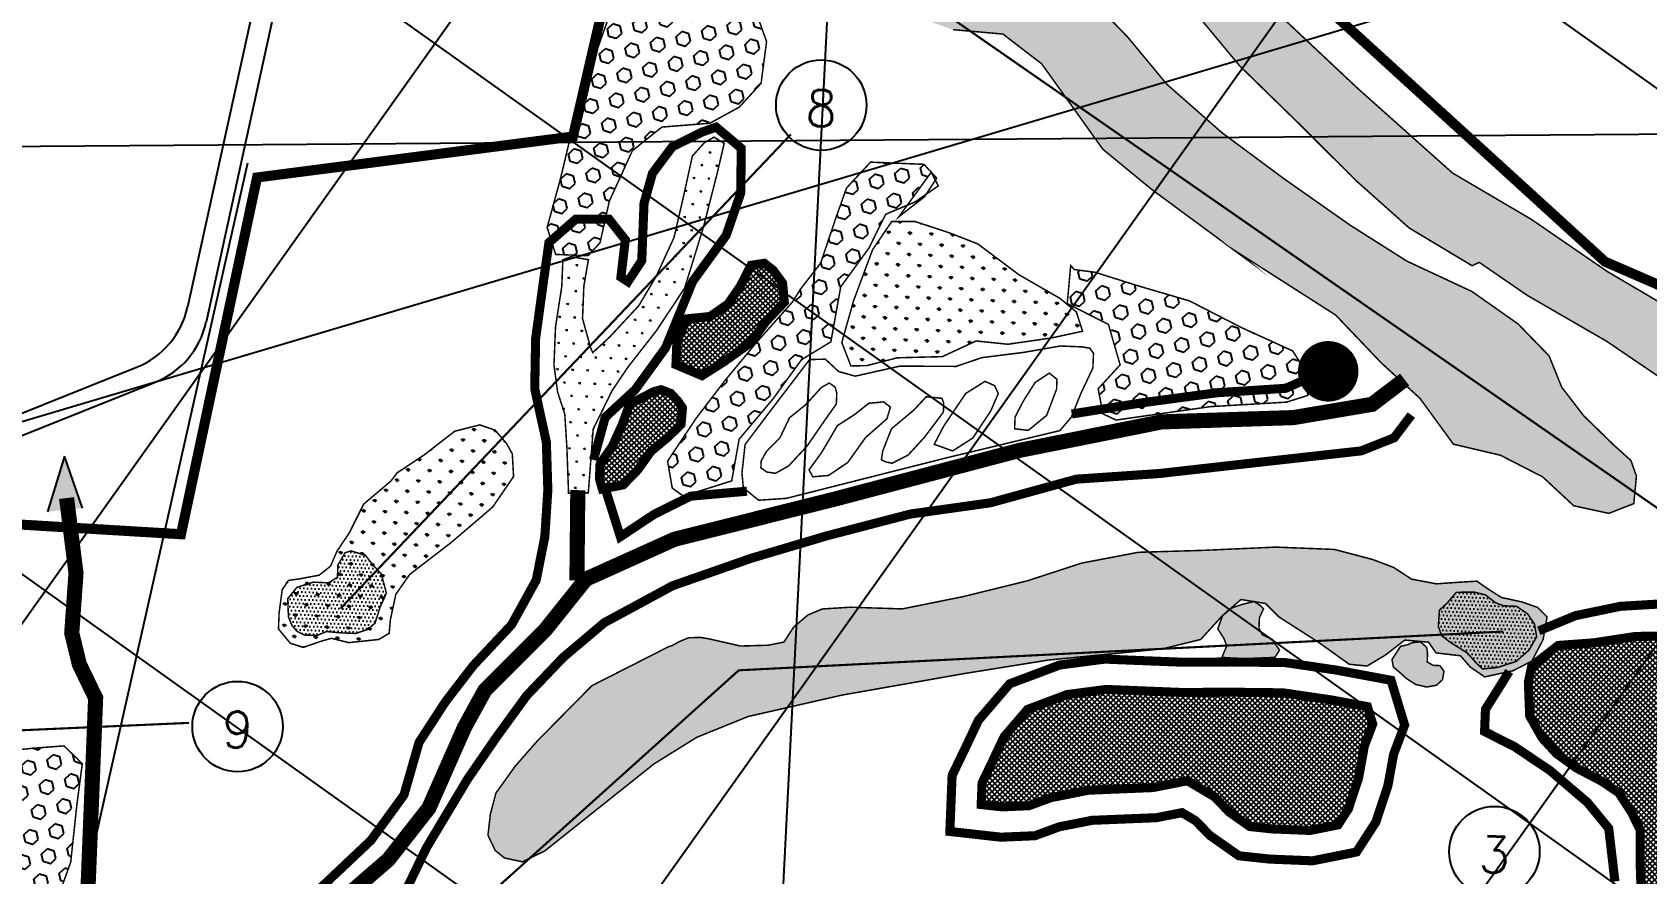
# Model space of a CAD drawing. Header units: millimetres. Extents: x -223 to 5526, y -1450 to 1963.
# Drawn here: x 2097.4 to 2577.9, y 349.7 to 600 of the extents above; entities that cross this region are included whole.
import ezdxf

# ---------------------------------------------------------------- set-up
doc = ezdxf.new("R2010")
doc.units = ezdxf.units.MM
doc.header["$MEASUREMENT"] = 0
doc.layers.get('0').update_dxf_attribs({"linetype": 'CONTINUOUS'})
for name, color, linetype in [('Boundary', 5, 'CONTINUOUS'), ('bunkers', 40, 'CONTINUOUS'), ('Compost area', 10, 'CONTINUOUS'), ('DETAIL', 252, 'CONTINUOUS'), ('greens', 93, 'CONTINUOUS'), ('LO-GRID', 252, 'CONTINUOUS'), ('natural bed area', 30, 'CONTINUOUS'), ('Owl nesting box', 20, 'CONTINUOUS'), ('Roads', 25, 'CONTINUOUS'), ('Roadway', 15, 'CONTINUOUS'), ('Spray free zones', 191, 'CONTINUOUS'), ('Text', 5, 'CONTINUOUS'), ('wetland area', 171, 'CONTINUOUS'), ('Wooden area', 107, 'CONTINUOUS')]:
    doc.layers.add(name, color=color, linetype=linetype)
doc.styles.add('ROMANS', font='romans.shx')
picture_1 = doc.add_image_def('image1.jpg', size_in_pixel=(1678, 2338))
picture_2 = doc.add_image_def('image2.jpg', size_in_pixel=(1700, 2338))
picture_3 = doc.add_image_def('image4.jpg', size_in_pixel=(1700, 2338))
pattern_1 = [(42.6974693101257, (1141.863008408524, -258.2568424939107), (-0.7628931099661127, 0.826812616477163), []), (132.6974693101257, (1141.863008408524, -258.2568424939107), (-0.826812616477163, -0.7628931099661127), [])]
pattern_2 = [(42.6974693101257, (1141.863008408524, -258.2568424939107), (-2.642739255068876, 2.864162920867728), [2.249999999999626, -4.499999999999251]), (162.6974693101257, (1141.863008408524, -258.2568424939107), (-1.159068222514454, -3.720760790901875), [2.249999999999626, -4.499999999999252]), (102.6974693101257, (1143.516633641478, -256.7310562739785), (-3.80180747758333, -0.8565978700341459), [2.249999999999626, -4.499999999999252])]
pattern_3 = [(87.69746931012571, (1141.863008408524, -258.2568424939107), (-3.051572439059391, 3.307250465036138), [0.8437499999998598, -5.520211033499082]), (42.6974693101257, (1141.863008408524, -258.2568424939107), (-3.051572439864451, 3.307250465908652), [0.8437499999998597, -3.656249999999392]), (132.6974693101257, (1141.863008408524, -258.2568424939107), (-3.307250465908652, -3.051572439864451), [0.8437499999998597, -3.656249999999392])]
pattern_4 = [(357.6974693101257, (-1465.808039793425, -154.0826447320813), (0.6072437661336246, 1.101492741007096), [0, -1.124999999999813])]

msp = doc.modelspace()

# ---------------------------------------------------------------- hatches: boundary and pattern name
at = {"layer": 'bunkers'}
h = msp.add_hatch(dxfattribs=at)
h.set_pattern_fill('AR-SAND', color=256, scale=0.4499999999999252, angle=-2.302530689874292, style=0)
h.set_pattern_definition([(35.1974693101257, (-1465.808039793425, -154.0826447320813), (0.006511243548171619, 0.8675095092892102), [0, -0.6839999999998864, 0, -0.7649999999998729, 0, -0.7312499999998785]), (5.197469310125707, (-1465.808039793425, -154.0826447320813), (0.8467785704608548, 1.236944298506414), [0, -0.3689999999999386, 0, -0.6164999999998975, 0, -0.2362499999999607]), (325.1974693101256, (-1466.36109290946, -154.0604073571614), (1.40033471781579, -0.0537565714970723), [0, -0.2249999999999626, 0, -0.8099999999998655, 0, -1.057499999999824]), (315.1974693101256, (-1466.36109290946, -154.0604073571614), (1.367532428009317, 0.3402868631644236), [0, -0.1124999999999813, 0, -0.5309999999999117, 0, -0.6074999999998991])])
h.paths.add_polyline_path([(2466.327381503495, 419.4979144413174), (2463.510936033975, 420.7245798002467), (2462.474895504781, 422.6749579057052), (2462.602600100532, 425.851026342999), (2463.823812150737, 428.5059439195358), (2463.060979706508, 429.3319161445671), (2461.045684211749, 430.6854271904141), (2457.669383095515, 429.8668208331082), (2454.280305395102, 428.7306109278986), (2451.641295912768, 426.4508213644522), (2450.210052892848, 422.5318695345758), (2452.008925866275, 419.7555192040871), (2452.873246709268, 417.4939250084248), (2451.461153084082, 414.0513825112963), (2457.335994860744, 413.6561025615483), (2467.222947099786, 414.0538640994807), (2468.583952721261, 416.2259815026374)])
h.paths.add_polyline_path([(2512.645591721606, 415.2496339355794), (2512.397924582999, 417.0092541800561), (2510.554355021463, 418.6739810649306), (2508.157302623773, 418.4522420184143), (2506.860142985139, 417.8681573936193), (2504.609275710336, 417.3224232050196), (2502.06536307514, 413.4482066396409), (2502.45283016806, 411.2057893535442), (2504.607919098072, 409.3694747513663), (2506.4514886596, 407.7047478665004), (2509.089823027321, 406.0080647690033), (2512.402271777669, 405.2386352161941), (2515.288954781655, 405.7588076669232), (2517.107658511449, 407.4353390789464), (2517.527726833914, 409.9634107173828), (2516.319966618521, 411.6025727326302), (2514.253589367074, 411.685658433324), (2512.543428208232, 412.708783245274)])
at = {"layer": 'greens'}
h = msp.add_hatch(dxfattribs=at)
h.set_pattern_fill('GRASS', color=256, scale=4.499999999999252, angle=-2.302530689874292, style=0)
h.set_pattern_definition(pattern_3)
h.paths.add_polyline_path([(2346.545783533184, 638.1407833836122), (2341.022183716007, 642.4904165166099), (2336.379937763834, 643.9580375817961), (2328.301258653953, 644.9945118175611), (2323.681265814093, 643.4723270277235), (2319.419400180932, 640.2277918714866), (2316.54557504014, 636.0734756014116), (2315.309979253415, 630.1453381196203), (2315.718927699699, 626.1436835587867), (2317.453680641901, 623.227350911948), (2321.191105159831, 620.5151542026039), (2327.955406752659, 618.6775519512036), (2334.498099697037, 618.4144808070909), (2340.961403682624, 619.7202223456369), (2344.904523331674, 622.1235967460947), (2347.538371860665, 620.3097466795368), (2349.956318983615, 620.2125249206304), (2351.788202878432, 619.7118810051039), (2354.290638974123, 614.629746980404), (2354.07923646457, 609.3720752873023), (2359.587941400747, 604.9520301921326), (2371.427904335154, 600.8414158824461), (2386.290254667411, 599.5169163772447), (2397.827906897, 590.6419749470497), (2416.004059578068, 565.2523425224431), (2430.6048093866, 553.2491582977004), (2458.127629675527, 532.9634410592062), (2456.357281398616, 534.4045571674667), (2485.322430442146, 515.8874250169415), (2498.918852707469, 501.6414022214115), (2510.380256976907, 491.134379279617), (2520.344344838717, 477.4910489590253), (2534.380718304387, 474.1868024806543), (2546.919775362432, 467.7462486234862), (2556.172830279586, 459.1545986557087), (2566.595200687098, 456.9089531264711), (2574.024869799295, 459.806730159042), (2574.811165620284, 467.9947140053484), (2573.169142735835, 472.6271824159102), (2567.8764417445, 477.4064387125195), (2559.079719248075, 485.9797402887347), (2552.564665102309, 494.4612996559554), (2548.824280665666, 503.7445851198238), (2539.607888439223, 513.2480520359903), (2525.828146881392, 522.9350004895732), (2506.535734979075, 531.930316830004), (2489.598316672818, 542.6575214752796), (2469.594878072865, 556.7045179173416), (2451.398444057489, 570.2222120677777), (2435.064014909779, 584.578329097986), (2423.292922327367, 598.7509583272655), (2414.952532251669, 607.3059115119177), (2404.621824545908, 611.8310923950688), (2389.672779991761, 615.1720359077477), (2373.336400719076, 618.11211975504), (2358.972007731099, 624.6260674296404), (2352.858292106018, 631.7215563656536)])
h = msp.add_hatch(dxfattribs=at)
h.set_pattern_fill('GRASS', color=256, scale=4.499999999999252, angle=-2.302530689874292, style=0)
h.set_pattern_definition(pattern_3)
h.paths.add_polyline_path([(2353.180132065939, 543.7504398240742), (2347.477750706563, 535.3451353951672), (2341.79800112045, 520.0907964257444), (2338.320571112346, 507.7253538434417), (2341.021088705889, 500.7686492161248), (2345.793715000678, 500.8744923786451), (2354.827556540583, 503.1909581057712), (2368.252811164232, 503.5443819653966), (2378.274896979448, 508.2030643708018), (2387.772345944771, 507.2256983024278), (2400.662278132055, 509.0893706697962), (2409.981706485361, 511.096607244846), (2408.126009528278, 516.8283651066848), (2403.223172628774, 520.8961801127598), (2390.989354743444, 527.9384572219205), (2378.839204438894, 537.0615831915995), (2370.330006131929, 540.3811690700084), (2360.035552784464, 543.7725371778484)])
h = msp.add_hatch(dxfattribs=at)
h.set_pattern_fill('GRASS', color=256, scale=4.499999999999252, angle=-2.302530689874292, style=0)
h.set_pattern_definition(pattern_3)
h.paths.add_polyline_path([(2204.125117169107, 466.5075093918597), (2196.036588128995, 459.676720502767), (2191.787757653651, 451.1736046129297), (2188.09419764582, 445.6840433935794), (2186.177780233741, 441.2072725657748), (2182.814089117957, 438.5234845084178), (2177.127613808808, 437.4510341568341), (2173.634270635594, 436.9409520651432), (2171.787493755191, 434.1961713298766), (2170.858828825292, 427.2943437694172), (2170.667317295174, 422.5313693234668), (2174.185845617304, 418.2697639448054), (2178.042954246978, 417.0304327757276), (2183.105436011339, 418.7785200845018), (2186.399486459425, 419.7303146663813), (2191.5568001514, 418.43870434616), (2200.49380047432, 419.3804529345829), (2203.60596839821, 421.2069592212551), (2203.988067757025, 425.3117266441226), (2205.592956562454, 432.836908125326), (2209.737326240286, 438.7420388763551), (2222.056351717367, 448.2217595887097), (2234.418902628761, 458.7839766461043), (2240.644162313984, 467.8581740714199), (2240.263917013104, 474.5957794842509), (2238.522818126945, 477.7355481565349), (2235.136505610619, 481.6859895013362), (2230.562710234897, 483.2321394043587), (2223.124087659123, 481.3516445350721), (2214.116347759435, 474.3577132139133), (2205.991021818202, 468.9629913331142)])
h = msp.add_hatch(dxfattribs=at)
h.set_pattern_fill('GRASS', color=256, scale=4.499999999999252, angle=-2.302530689874292, style=0)
h.set_pattern_definition(pattern_3)
h.paths.add_polyline_path([(2286.827478959026, 417.2575045510525), (2263.990958047897, 405.6601251860562), (2247.824123387998, 389.324713116737), (2241.10593442246, 381.6647771928364), (2235.391771119011, 373.6944284698523), (2233.733057696852, 367.4353279436928), (2233.010853996911, 361.1385718701637), (2235.173451957179, 356.6001304843023), (2237.898365824166, 354.3819667173024), (2243.24572756761, 353.2298022633497), (2249.942429358945, 356.4748698250937), (2282.406801190457, 382.3470233045367), (2295.154258144571, 390.2688626851697), (2310.41130726648, 396.4497755576588), (2338.33956876516, 402.8240669777404), (2374.899304841277, 409.2611049081637), (2399.809650057915, 413.2636226102353), (2433.827155799477, 416.605598299122), (2445.135227946047, 419.3888813852174), (2451.608011209347, 426.4876261527436), (2457.10378204394, 431.270772617095), (2464.42233824022, 430.0934252088367), (2468.386964572887, 426.1073326130676), (2480.163939507377, 418.5691522242928), (2489.328920543041, 412.0190793436851), (2494.632980166376, 411.4762415581945), (2500.045039447456, 414.7158814088739), (2505.871907140527, 419.2125686758543), (2512.948941755792, 418.5640907440732), (2515.188643784302, 415.3807042782487), (2522.44021229039, 414.5432511233608), (2525.399962972227, 411.1489517761557), (2529.654483026736, 408.2484778812657), (2538.10663673444, 410.0921576261782), (2543.685925225612, 412.9611516898799), (2547.040120777693, 419.37686658127), (2548.219573774419, 426.0619852525745), (2545.41974762194, 428.9039682489317), (2540.750419427487, 430.5474014933967), (2534.611788105562, 431.8859878915912), (2530.349963642366, 434.6047979884869), (2527.339087394582, 436.7274268179832), (2521.862062257306, 436.4017665214577), (2515.286709161307, 435.9383107264293), (2507.875222236861, 437.328076598045), (2502.551592266447, 440.8174203352233), (2496.243453219023, 443.1992075390988), (2484.921407370269, 446.1692131838608), (2467.558461022096, 446.8673492877273), (2446.009806176256, 445.9048657942088), (2426.535650701999, 445.3161983768259), (2409.702061655389, 442.1065936177972), (2393.471261505312, 436.8152122349186), (2374.288832456669, 432.0997462264843), (2356.294589430955, 428.4795777517322), (2340.887639014807, 428.978862644807), (2332.52139215286, 428.4673374092185), (2328.205251585051, 426.6624013453248), (2323.95658765885, 423.0175981299168), (2321.091791312372, 418.6105536053022), (2316.386022543326, 417.6692057974498), (2308.172341893085, 417.4341833764041), (2298.962671846768, 419.5345188869737), (2296.31542114755, 419.9960690945569), (2292.735974188319, 419.8994735431492), (2289.889822142088, 418.7035442964198), (2287.8328586652, 417.5632429773335)])
h = msp.add_hatch(dxfattribs=at)
h.set_pattern_fill('DOTS', color=256, scale=17.99999999999701, angle=-2.302530689874292, style=0)
h.set_pattern_definition(pattern_4)
h.paths.add_polyline_path([(2200.876823670583, 428.9064052094203), (2202.784536050209, 433.166678121393), (2201.277257067771, 438.8653566988653), (2198.573297353043, 441.793111833739), (2196.510741520043, 444.4782326089683), (2192.220233285276, 445.7349900780337), (2190.4605072735, 445.1552020328471), (2188.3622072012, 441.5531395268977), (2188.214220969373, 437.8726580430489), (2185.54415768303, 436.2452233722223), (2180.993427470937, 436.4282009035882), (2176.156347554087, 434.887901869182), (2173.416643736068, 431.5284771058183), (2173.632422824681, 426.0985789782643), (2174.620175442887, 423.6735256285478), (2176.067449010568, 421.880539475159), (2178.407637157842, 420.7022012351732), (2182.09156815975, 420.5540763037814), (2184.960917924197, 421.7397987356015), (2189.502949214837, 421.3403196542823), (2193.620279821839, 421.1747684229033), (2197.13973836446, 422.3343510279698), (2199.385100831141, 424.1957101657968)])
h = msp.add_hatch(dxfattribs=at)
h.set_pattern_fill('DOTS', color=256, scale=17.99999999999701, angle=-2.302530689874292, style=0)
h.set_pattern_definition(pattern_4)
h.paths.add_polyline_path([(2544.448666454236, 424.072492831005), (2542.360054692165, 427.0523210197574), (2539.135791959866, 429.2504271103937), (2535.27728169734, 429.4055715926371), (2532.830022385074, 430.3313601301523), (2529.886907698845, 432.6560597411871), (2526.607288022428, 433.4774147292952), (2521.221860349155, 433.4181580401195), (2518.470733406044, 430.2192338573502), (2516.177294880548, 428.1050876157493), (2515.845742598631, 423.2920012868512), (2516.837459457568, 420.4941755056899), (2519.516039332775, 418.4559050857725), (2524.49854003876, 415.3597182841555), (2527.13837009389, 412.3577231073521), (2529.001197001029, 410.6280522495487), (2533.295265343159, 411.0069834119228), (2539.028263175622, 412.8449358723013), (2542.89289825691, 416.274880359), (2545.120491558025, 420.1843451384353)])
at = {"layer": 'natural bed area'}
h = msp.add_hatch(dxfattribs=at)
h.set_pattern_fill('ANSI37', color=256, scale=8.999999999998504, angle=-2.302530689874292, style=0)
h.set_pattern_definition(pattern_1)
h.paths.add_polyline_path([(2311.31429215307, 530.7294804519169), (2308.109965553941, 524.467164156266), (2304.453819485673, 519.2062697331351), (2299.13735021446, 515.4870166407014), (2292.21977091251, 514.7819064219008), (2289.251221936827, 508.2642978471442), (2288.965055199762, 501.1472075337045), (2296.707343367112, 497.8861377796055), (2303.27178140857, 502.0468395277929), (2311.123659503729, 507.6306577944785), (2315.811732360525, 514.0791270838401), (2321.207137951636, 519.761716152949), (2320.697161634615, 525.4359356869317), (2317.897415758949, 529.2357166758959), (2315.274240445518, 531.3077002086987)])
h = msp.add_hatch(dxfattribs=at)
h.set_pattern_fill('ANSI37', color=256, scale=8.999999999998504, angle=-2.302530689874292, style=0)
h.set_pattern_definition(pattern_1)
h.paths.add_polyline_path([(2282.242738271492, 493.0598340833512), (2275.206738872146, 489.4097205274951), (2272.994867914107, 483.3533146182663), (2270.026325049421, 476.8357024093889), (2266.370179117175, 471.5748113691968), (2266.19255834161, 467.1573059868399), (2267.056732243451, 464.172794127869), (2273.257104811211, 465.3983695438876), (2277.620589724791, 469.8933801126451), (2281.532255169233, 475.3898125539225), (2286.622808458856, 479.6097768337992), (2290.465392978234, 483.3882924579232), (2290.908401018849, 488.2867545155834), (2289.513458833932, 490.3093527727655), (2287.391448408994, 492.6070007017661), (2284.483162546805, 493.7071897425889)])
h = msp.add_hatch(dxfattribs=at)
h.set_pattern_fill('ANSI37', color=256, scale=8.999999999998504, angle=-2.302530689874292, style=0)
h.set_pattern_definition(pattern_1)
h.paths.add_polyline_path([(2580.735566058147, 331.8889085377913), (2576.295962163248, 341.7288696040278), (2575.927714373711, 352.6128073499201), (2575.929435714434, 362.6767496661232), (2573.323504550656, 368.0148173107044), (2569.526877583723, 373.8033173105725), (2564.426427624074, 377.2288832319769), (2556.928413682035, 381.1534111224996), (2551.055711400729, 385.4151476327085), (2546.808314533137, 390.0140930137866), (2543.044008010387, 396.6064164159847), (2542.643433665669, 406.6865343936684), (2543.641934799537, 411.4771138382366), (2551.543947026674, 417.600353355984), (2562.05189666461, 418.3855249779665), (2574.619755487859, 420.2955570969723), (2583.083943872562, 420.3577854998704), (2595.217199060232, 421.480169375661), (2604.87208935909, 421.0919617891524), (2613.287797145529, 419.9484567800249), (2618.790536679619, 416.5067188312615), (2627.398445382368, 410.122201771097), (2634.783337973799, 403.3842970468268), (2642.03894933259, 393.4311122449897), (2653.928080324244, 378.4608901273864), (2662.39055375127, 368.4591793458379), (2671.433072200596, 362.862306894767), (2675.93731684784, 354.6299892502522), (2677.174777883514, 345.3213409737288), (2670.269539202502, 333.9247388355307), (2658.150729075212, 323.1403224020514), (2648.221115748923, 316.6960496749153), (2635.780823336658, 307.9373618319689), (2621.812174077142, 301.2529290616316), (2612.397971403856, 297.6058543750065), (2607.297521444207, 301.0314202964106), (2602.874083950408, 311.273291121161), (2597.146817080849, 319.1522247356919), (2588.555062285161, 325.9386520567356)])
h = msp.add_hatch(dxfattribs=at)
h.set_pattern_fill('ANSI37', color=256, scale=8.999999999998504, angle=-2.302530689874292, style=0)
h.set_pattern_definition(pattern_1)
h.paths.add_polyline_path([(2429.385787803896, 404.0183150584411), (2439.591146889269, 403.60797400874), (2454.038501201585, 403.6930878158237), (2469.586220665793, 403.511949236476), (2484.166304454639, 401.3716651621895), (2494.752992158422, 399.3919457233849), (2496.322861086674, 394.2226763081945), (2493.83693688882, 387.6624414101969), (2492.122581986502, 378.1850964822372), (2489.086005213564, 368.9829244419961), (2486.0058200953, 364.2226312973283), (2477.716950047979, 362.5578574547982), (2466.402313615984, 363.0128007597473), (2459.764467542661, 363.7237114218482), (2453.712928662311, 367.9631493509279), (2449.232204683464, 372.5834375186777), (2441.201785835016, 377.3464565875795), (2430.898393559733, 375.3186698748306), (2411.756424635298, 374.5342918311673), (2400.556699537385, 372.320536741197), (2394.015940680721, 369.9194555118871), (2386.002399976442, 369.5756484234187), (2379.808267204554, 370.2687147000071), (2380.06671853945, 376.6965109943773), (2383.218206646469, 383.2299846396988), (2386.618281673376, 390.4194850455299), (2393.612612271509, 398.5744984402501), (2405.345171802061, 402.9868901589148), (2416.961874025275, 404.5178606186389)])
at = {"layer": 'Roads'}
msp.add_hatch(color=256, dxfattribs=at).paths.add_polyline_path([(2112.355503750484, 458.4736421944195), (2106.945302799337, 473.9166989053562), (2101.910786835623, 457.3946766054934)])
at = {"layer": 'wetland area'}
h = msp.add_hatch(dxfattribs=at)
h.set_pattern_fill('SWAMP', color=256, scale=4.499999999999252, angle=-2.302530689874292, style=0)
h.set_pattern_definition([(357.6974693101257, (-1465.808039793425, -154.0826447320813), (2.404753573939014, 3.803572034431238), [0.5624999999999065, -3.937499999999346]), (87.69746931012571, (-1465.52701686861, -154.0939442112074), (-2.091613223097494, 3.984363700447482), [0.2812499999999533, -7.512978626998751]), (87.69746931012571, (-1465.456761137406, -154.0967690809888), (-2.091613223097494, 3.984363700447482), [0.2249999999999626, -7.569228626998742]), (87.69746931012571, (-1465.597272599814, -154.0911193414258), (-2.091613223097494, 3.984363700447482), [0.2249999999999626, -7.569228626998742]), (57.6974693101257, (-1465.386505406203, -154.0995939507703), (-2.091613219972005, 3.984363702088226), [0.1799999999999701, -4.319999999999281]), (117.6974693101257, (-1465.667528331018, -154.0882944716442), (-4.496366793911019, 0.1807916676569878), [0.1799999999999701, -4.319999999999282])])
h.paths.add_polyline_path([(2257.001862275716, 462.93045700783), (2256.507644921942, 476.40663786824), (2255.874925223662, 486.4380500001888), (2253.724498557736, 493.0801557767222), (2252.663869384439, 501.0585715262756), (2253.120947586855, 512.42630378006), (2254.984925965306, 524.427529637202), (2255.303495576194, 532.3504934137089), (2257.75864108907, 533.2868769340107), (2262.902929534498, 532.3899638122356), (2261.549959511755, 524.5085949984522), (2261.162135673114, 514.8632486747751), (2263.574261694657, 506.1404218440181), (2264.208454431413, 504.7347862241187), (2269.229558495793, 509.3633657656007), (2277.892561729372, 518.675980455732), (2283.079876049176, 527.4382808167721), (2288.377990913568, 538.9563941810545), (2291.304071503794, 551.6049808006914), (2293.843795318881, 563.2340046257609), (2297.457999071203, 567.2290871809474), (2300.28564434826, 568.8405592673304), (2303.319585517119, 566.9934022319894), (2301.235466593927, 558.1063273827793), (2297.136483111318, 542.0545636144662), (2291.575195852831, 523.9913947923582), (2283.118482264034, 511.2201512316868), (2274.744873666927, 500.5157646978553), (2269.97161167516, 493.4619831077848), (2264.328698846505, 481.9577369026415), (2262.877299485569, 463.0392465385436)])
at = {"layer": 'Wooden area'}
h = msp.add_hatch(dxfattribs=at)
h.set_pattern_fill('HEX', color=256, scale=17.99999999999701, angle=42.6974693101257, style=0)
h.set_pattern_definition(pattern_2)
h.paths.add_polyline_path([(2726.654432191995, 222.9310799461388), (2727.810330988643, 258.7585391442728), (2768.025595425589, 314.0586994436461), (2769.455874441704, 318.9866612824436), (2774.297846404964, 336.37733526633), (2780.488572825072, 348.8349587680977), (2783.543672410543, 354.0622411730595), (2789.092939105491, 367.2144233875), (2794.827601060994, 389.9699800903595), (2799.163538733918, 408.9110160897309), (2729.48995052705, 457.1145472500826), (2714.843667210133, 467.0217565379598), (2628.686952313073, 504.376938937937), (2626.695666965181, 500.768101606738), (2613.024349921366, 502.1749924717791), (2589.521071949298, 515.1206841775363), (2566.052204543272, 528.9221815187701), (2543.508768723605, 544.4008505928558), (2520.039901317581, 558.2023479340895), (2491.878722398755, 583.3359890921575), (2467.075157237794, 606.6202441633515), (2448.13020316332, 626.2401736159582), (2430.932880291387, 646.6470228619597), (2420.485183279233, 664.2109128379307), (2410.440836366417, 676.7915584874045), (2402.660905094529, 682.1333806266825), (2396.700947508911, 681.1897245525405), (2392.636958421582, 679.0253626470712), (2389.126462445304, 672.663241293054), (2388.359316427537, 662.5778906022936), (2391.563695400794, 652.3328479006966), (2398.465561755796, 644.1068927683122), (2414.234085253381, 631.5502008387194), (2426.435640970802, 620.2208114223846), (2441.164529156248, 608.7898020386183), (2456.686486023555, 590.1010471674551), (2474.086199968675, 573.1432559243459), (2491.471410241821, 555.8247520967182), (2507.18191959559, 541.8252233608009), (2525.896830197014, 530.5952348019008), (2528.040708349381, 531.5862246825163), (2542.306467679691, 521.7790375354991), (2565.977127411445, 508.091300700072), (2591.416284831016, 490.8300616283839), (2605.338301365269, 480.3998988022554), (2613.227613128024, 470.5306964405206), (2620.009000221402, 456.8852530288673), (2626.269050651962, 446.1263651059888), (2634.884205653993, 438.4567741149325), (2648.578863899114, 438.2245358667158), (2664.844552969488, 438.5257176337442), (2673.320465504896, 435.3193180742132), (2679.687824481001, 431.9722997844327), (2687.043624867055, 419.3302037242961), (2696.800379452054, 410.5199468026173), (2706.535806863935, 408.1643121288944), (2718.221787115036, 413.5214249023354), (2733.484554494285, 417.6061540208668), (2746.246363113126, 421.0495846684136), (2756.783067083243, 418.4003535691103), (2768.781563930509, 409.0156445163384), (2769.826433663834, 391.9109523373672), (2767.600263808423, 379.6362004118484), (2756.970810611233, 351.0054219044348), (2749.192784744786, 330.4795272521529), (2747.547753121546, 305.2867179380646), (2740.755664001493, 293.561814042416), (2720.534177857773, 277.9565711144778), (2704.983506027522, 268.4782572249331), (2700.875774457448, 261.0181090193428), (2700.419677787582, 239.9575766669697), (2696.797563593972, 227.612033825338), (2668.662815646437, 217.8135031256552), (2645.475469287216, 214.4519844488165), (2634.629791409466, 207.0810853403078), (2625.687523512626, 198.462602520004), (2612.501342700454, 191.185807875923), (2595.337632606447, 191.8759330109455), (2581.247580769037, 191.2714206360803), (2573.304864593953, 188.0776426367097), (2563.396058178028, 184.5725632201586), (2560.056003793894, 179.2419696295303), (2559.836623972306, 173.785898741625), (2564.75101874099, 169.684805671539), (2570.492595196726, 166.7215002323966), (2581.181573240777, 170.1952068160989), (2600.795482290999, 172.1390090264796), (2620.003632406677, 173.7087781881023), (2629.491015934072, 176.4500996395295), (2714.910487674416, 211.6601142076332), (2722.541464896786, 216.8181767028932)])
h = msp.add_hatch(dxfattribs=at)
h.set_pattern_fill('HEX', color=256, scale=17.99999999999701, angle=42.6974693101257, style=0)
h.set_pattern_definition(pattern_2)
h.paths.add_polyline_path([(2304.726333354565, 643.7114092118082), (2297.91883541919, 643.9851277380527), (2291.610263906309, 642.535754556295), (2285.09659561531, 635.9855359448876), (2282.009467946408, 629.8652185480621), (2273.203843063707, 622.8394789258369), (2269.070864230662, 604.8399987579485), (2260.103298238267, 579.6551065492464), (2254.630638596701, 556.6004007479478), (2250.634384702046, 542.0014844510075), (2253.151805345413, 533.9527865142932), (2262.795757109763, 533.5650187486368), (2266.359028917276, 537.3954835829834), (2269.1295384109, 549.7729775141659), (2275.985034665435, 564.8246051749877), (2284.790659548135, 571.8503447972131), (2299.041306779767, 572.9803799076712), (2307.75577753886, 577.7390771167192), (2314.292234360761, 584.8560563314213), (2315.928166207033, 597.279173190597), (2312.866242079368, 605.9174416287259), (2306.400572107528, 614.6925692043847), (2302.72578514988, 622.2201260828606), (2302.659840814531, 634.7116692534557), (2305.15689418435, 640.2880356939229)])
h = msp.add_hatch(dxfattribs=at)
h.set_pattern_fill('HEX', color=256, scale=17.99999999999701, angle=42.6974693101257, style=0)
h.set_pattern_definition(pattern_2)
h.paths.add_polyline_path([(2355.31226020113, 545.1723553100611), (2362.937723991627, 551.1101935219353), (2366.569355144826, 556.6409404173479), (2362.757837001766, 560.7679336760579), (2353.113878990395, 561.1557016928963), (2346.873673070222, 561.4066103210218), (2339.747135702216, 553.7456804011455), (2336.546065378805, 544.791559987848), (2332.028102777776, 531.3489745444332), (2326.03614319315, 523.6424250795012), (2323.607461527034, 519.7663368147962), (2312.894870067636, 507.7081812060958), (2303.339644922519, 496.1711666556339), (2294.941792338701, 485.1552929122296), (2286.4755804092, 472.4391371077589), (2287.858410775146, 464.4360592184637), (2291.171008742735, 462.0321574165731), (2305.558393406801, 466.5627558956151), (2307.761610885227, 478.9630597249167), (2317.906916576446, 491.0440249805532), (2326.327551444144, 502.6266595784347), (2335.064810734138, 507.9521173907774), (2337.994846327124, 524.2969386767759), (2346.41548119482, 535.8795732746576), (2351.364004625635, 545.8987852001874), (2360.032898322923, 549.523961202647), (2367.045493036417, 554.351088106052), (2364.935844691934, 558.4096519215875)])
h = msp.add_hatch(dxfattribs=at)
h.set_pattern_fill('HEX', color=256, scale=17.99999999999701, angle=42.6974693101257, style=0)
h.set_pattern_definition(pattern_2)
h.paths.add_polyline_path([(2406.43442968125, 530.6279235694079), (2405.411367048006, 519.3155214016407), (2417.663893443309, 513.1460947295081), (2421.156372153739, 501.0844530246769), (2414.619915331836, 493.967473809976), (2416.025540475706, 486.5311562727931), (2419.928218989396, 484.6712051760777), (2447.930593277187, 488.6543668538137), (2470.713403020694, 490.0090143469653), (2477.044763064475, 492.0251481320171), (2475.140211498113, 501.1845573772027), (2472.463277385452, 505.2659308396745), (2457.39707930903, 512.116164222758), (2441.809172662258, 520.1227318423039), (2426.084534694051, 524.7287324591454), (2413.740854039115, 528.6311133351622), (2407.523436649845, 529.4487825665823)])
h = msp.add_hatch(dxfattribs=at)
h.set_pattern_fill('HEX', color=256, scale=17.99999999999701, angle=42.6974693101257, style=0)
h.set_pattern_definition(pattern_2)
h.paths.add_polyline_path([(2083.54978679621, 385.830976948598), (2072.494417844165, 378.3582436152116), (2057.415010812867, 369.35075832633), (2033.520477535392, 366.3528964524388), (2009.580534105742, 362.2258201038645), (2001.802458018711, 351.7937264919963), (1998.838165600128, 334.381860049352), (2003.561142002363, 325.1436712985991), (2017.056250794884, 322.9045026677976), (2035.367553033065, 327.823412701149), (2054.085072761108, 328.7673634282791), (2059.645602051859, 326.2817129802941), (2079.470693616977, 326.6156149387029), (2096.742535918797, 333.8383905039835), (2105.017637033946, 342.5539474954846), (2108.839774448396, 353.1451064174315), (2110.651097643818, 370.0378134176268), (2112.280805898744, 382.4136784290531), (2106.833785894793, 387.7223538514162), (2097.181106624074, 386.9794355806996), (2089.223831620785, 386.1683512238084)])

# ---------------------------------------------------------------- linework, layer by layer
at = {"layer": 'Boundary', "const_width": 3, "flags": 128}
msp.add_lwpolyline([(1648.864854901641, -126.1341890184892), (1707.455178209196, -124.1255380242269), (1968.168559492137, -260.7604196273845), (2041.690395847081, 19.3069769980567), (2051.198446654148, 10.87308620754435), (2152.631299190372, 113.7830100410491), (2725.167326475412, 176.837754528189), (2727.810330988643, 258.7585391442726), (2826.46772267885, 394.4226868646184), (2803.35026562477, 428.6477292630059), (2565.454408089686, 531.7928313138402), (2364.42571291814, 715.1279171153134), (2284.556789182966, 682.435933548871), (2258.310120734388, 569.0358879767825), (2164.293206728954, 556.8468410110079), (2141.660608298607, 450.6983392954178), (1356.926238564639, 497.9482678271609)], dxfattribs=at)
at = {"layer": 'bunkers', "const_width": 0.4499999999999252, "flags": 128}
for points in [[(2463.823812150738, 428.505943919536), (2462.602600100532, 425.851026342999), (2462.474895504781, 422.6749579057035), (2463.510936033974, 420.7245798002473), (2466.327381503495, 419.4979144413171), (2468.583952721261, 416.2259815026367), (2467.222947099785, 414.0538640994806), (2457.335994860744, 413.6561025615483), (2451.461153084082, 414.0513825112963), (2452.873246709268, 417.4939250084243), (2452.008925866275, 419.755519204089), (2450.210052892849, 422.5318695345757), (2451.641295912768, 426.4508213644519), (2454.280305395102, 428.7306109278984), (2457.669383095513, 429.8668208331075), (2461.045684211749, 430.6854271904143), (2463.060979706507, 429.3319161445662)], [(2510.554355021464, 418.6739810649306), (2508.157302623772, 418.4522420184144), (2506.860142985137, 417.868157393619), (2504.609275710337, 417.3224232050195), (2502.065363075139, 413.4482066396415), (2502.45283016806, 411.2057893535442), (2504.607919098064, 409.3694747513761), (2506.451488659599, 407.7047478665014), (2509.089823027321, 406.0080647690036), (2512.402271777669, 405.2386352161941), (2515.288954781655, 405.7588076669232), (2517.107658511448, 407.4353390789464), (2517.527726833914, 409.9634107173823), (2516.319966618521, 411.6025727326302), (2514.253589367075, 411.6856584333239), (2512.543428208233, 412.7087832452743), (2512.645591721606, 415.2496339355845), (2512.397924582998, 417.0092541800566)]]:
    msp.add_lwpolyline(points, close=True, dxfattribs=at)
at = {"layer": 'Compost area', "const_width": 0.4499999999999252, "flags": 128}
for points in [[(2409.781518655305, 506.4438677224701), (2403.343175956736, 506.7027431112899), (2392.421015389456, 504.7990994800442), (2380.047352407114, 503.2466717283237), (2372.320844907473, 500.6288362006211), (2355.616186306493, 500.7148003918882), (2342.305786711125, 497.7357843363739), (2337.377726786224, 499.1053367446203), (2333.421677773301, 502.7786088853221), (2328.727491838307, 502.6745046230875), (2315.730758442205, 485.6260466484561), (2309.536798850442, 477.3824278588787), (2308.610571354319, 468.9270020471687), (2309.019532864532, 464.5177994413788), (2313.560890302432, 460.8209929917424), (2321.79040133978, 461.3686473606942), (2369.764274144677, 473.496525119579), (2403.210112546006, 481.5229429002381), (2406.593868409698, 485.4867931443134), (2409.521632446906, 492.6903373389019), (2413.046461062425, 500.1627278341098), (2413.222801730165, 504.5483963821482), (2412.110977596836, 506.0573540136643)], [(2332.202796064687, 494.3349502280787), (2327.601411639819, 489.2486558101093), (2322.754397071708, 485.3436374530677), (2319.873657239767, 479.309605547876), (2315.904599062099, 475.369285978614), (2314.32378004854, 472.5043422165602), (2314.241487655313, 470.4576948643788), (2315.950376366954, 469.217583533481), (2318.572483137929, 468.8192995384529), (2322.471005075706, 471.0053523650873), (2327.985614078974, 476.9334806336203), (2333.278105245672, 484.6276461821861), (2336.69712929732, 489.4686314890449), (2336.826445759792, 492.6847877476855), (2336.31167995775, 494.4625919310032), (2334.60279124611, 495.7027032619013)], [(2380.935811667434, 496.1825332593702), (2375.222602973212, 492.6051930899787), (2368.677209082405, 482.9114553217952), (2365.819981285088, 477.4621778698335), (2371.309824970278, 475.4843338188505), (2377.3274438943, 479.3422840603889), (2382.631691078307, 487.3288268355708), (2384.891866927378, 492.509260867486), (2383.815304598961, 494.8953504300302)], [(2400.087489519082, 498.6338310083851), (2395.872807581215, 495.8747906318052), (2392.430271358922, 490.4490474887793), (2389.889203697719, 485.5727609697013), (2389.748131217935, 482.0642274844464), (2393.833502804328, 481.6071079682637), (2399.28933172104, 486.0733501037226), (2402.240607792872, 493.8616487515408), (2402.358168238031, 496.785427783567)], [(2350.791437008614, 490.0733251364824), (2346.378149268797, 489.6650764931665), (2342.139948913264, 486.321278531602), (2337.02379855033, 483.0127849140123), (2332.304853544279, 475.0027080810787), (2328.581425373829, 469.8811090679515), (2329.669737472536, 467.7873969832052), (2334.375679424842, 468.1838784720544), (2340.100644136375, 472.0535958680601), (2345.38137928576, 479.4553841900116), (2351.762188662162, 485.0558340197108), (2352.781217532387, 488.5290662927468)], [(2368.128421856796, 491.1333357939227), (2363.457754203447, 491.6139857337364), (2359.781344127267, 487.6619026441282), (2353.107886785399, 482.0732197177134), (2350.49628274828, 475.44266307307), (2350.097830354965, 472.8230281709441), (2351.537576888741, 472.1794384477429), (2353.281727269271, 471.816455664934), (2358.069961614803, 474.2595845059635), (2362.975756405494, 479.6264923790191), (2368.549139384323, 487.0165104147479), (2368.654943812171, 489.6479122201582)]]:
    msp.add_lwpolyline(points, close=True, dxfattribs=at)
at = {"layer": 'DETAIL'}
msp.add_line((2161.436587461083, 561.0905981343187), (1951.019959568497, -371.9732923831901), dxfattribs=at)
at = {"layer": 'greens', "const_width": 0.4499999999999252, "flags": 128}
msp.add_lwpolyline([(2371.427904335154, 600.8414158824461), (2386.290254667411, 599.5169163772447), (2397.827906897, 590.6419749470497), (2416.004059578068, 565.2523425224431), (2430.6048093866, 553.2491582977004), (2458.127629675527, 532.9634410592062), (2456.357281398616, 534.4045571674667), (2485.322430442146, 515.8874250169415), (2498.918852707469, 501.6414022214115), (2510.380256976907, 491.134379279617), (2520.344344838717, 477.4910489590253), (2534.380718304387, 474.1868024806543), (2546.919775362432, 467.7462486234862), (2556.172830279586, 459.1545986557087), (2566.595200687098, 456.9089531264711), (2574.024869799295, 459.806730159042), (2574.811165620284, 467.9947140053484), (2573.169142735835, 472.6271824159102), (2567.8764417445, 477.4064387125195), (2559.079719248075, 485.9797402887347), (2552.564665102309, 494.4612996559554), (2548.824280665666, 503.7445851198238), (2539.607888439223, 513.2480520359903), (2525.828146881392, 522.9350004895732), (2506.535734979075, 531.930316830004), (2489.598316672818, 542.6575214752796), (2469.594878072865, 556.7045179173416), (2451.398444057489, 570.2222120677777), (2435.064014909779, 584.578329097986), (2423.292922327367, 598.7509583272655), (2414.952532251669, 607.3059115119177)], dxfattribs=at)
for points in [[(2353.180132065939, 543.7504398240742), (2347.477750706563, 535.3451353951672), (2341.79800112045, 520.0907964257444), (2338.320571112346, 507.7253538434417), (2341.021088705889, 500.7686492161248), (2345.793715000678, 500.8744923786451), (2354.827556540583, 503.1909581057712), (2368.252811164232, 503.5443819653966), (2378.274896979448, 508.2030643708018), (2387.772345944771, 507.2256983024278), (2400.662278132055, 509.0893706697962), (2409.981706485361, 511.096607244846), (2408.126009528278, 516.8283651066848), (2403.223172628774, 520.8961801127598), (2390.989354743444, 527.9384572219205), (2378.839204438894, 537.0615831915995), (2370.330006131929, 540.3811690700084), (2360.035552784464, 543.7725371778484)], [(2204.125117169107, 466.5075093918597), (2196.036588128995, 459.676720502767), (2191.787757653651, 451.1736046129297), (2188.09419764582, 445.6840433935794), (2186.177780233741, 441.2072725657748), (2182.814089117957, 438.5234845084178), (2177.127613808808, 437.4510341568341), (2173.634270635594, 436.9409520651432), (2171.787493755191, 434.1961713298766), (2170.858828825292, 427.2943437694172), (2170.667317295174, 422.5313693234668), (2174.185845617304, 418.2697639448054), (2178.042954246978, 417.0304327757276), (2183.105436011339, 418.7785200845018), (2186.399486459425, 419.7303146663813), (2191.5568001514, 418.43870434616), (2200.49380047432, 419.3804529345829), (2203.60596839821, 421.2069592212551), (2203.988067757025, 425.3117266441226), (2205.592956562454, 432.836908125326), (2209.737326240286, 438.7420388763551), (2222.056351717367, 448.2217595887097), (2234.418902628761, 458.7839766461043), (2240.644162313984, 467.8581740714199), (2240.263917013104, 474.5957794842509), (2238.522818126945, 477.7355481565349), (2235.136505610619, 481.6859895013362), (2230.562710234897, 483.2321394043587), (2223.124087659123, 481.3516445350721), (2214.116347759435, 474.3577132139133), (2205.991021818202, 468.9629913331142)], [(2286.827478959026, 417.2575045510525), (2263.990958047897, 405.6601251860562), (2247.824123387998, 389.324713116737), (2241.10593442246, 381.6647771928364), (2235.391771119011, 373.6944284698523), (2233.733057696852, 367.4353279436928), (2233.010853996911, 361.1385718701637), (2235.173451957179, 356.6001304843023), (2237.898365824166, 354.3819667173024), (2243.24572756761, 353.2298022633497), (2249.942429358945, 356.4748698250937), (2282.406801190457, 382.3470233045367), (2295.154258144571, 390.2688626851697), (2310.41130726648, 396.4497755576588), (2338.33956876516, 402.8240669777404), (2374.899304841277, 409.2611049081637), (2399.809650057915, 413.2636226102353), (2433.827155799477, 416.605598299122), (2445.135227946047, 419.3888813852174), (2451.608011209347, 426.4876261527436), (2457.10378204394, 431.270772617095), (2464.42233824022, 430.0934252088367), (2468.386964572887, 426.1073326130676), (2480.163939507377, 418.5691522242928), (2489.328920543041, 412.0190793436851), (2494.632980166376, 411.4762415581945), (2500.045039447456, 414.7158814088739), (2505.871907140527, 419.2125686758543), (2512.948941755792, 418.5640907440732), (2515.188643784302, 415.3807042782487), (2522.44021229039, 414.5432511233608), (2525.399962972227, 411.1489517761557), (2529.654483026736, 408.2484778812657), (2538.10663673444, 410.0921576261782), (2543.685925225612, 412.9611516898799), (2547.040120777693, 419.37686658127), (2548.219573774419, 426.0619852525745), (2545.41974762194, 428.9039682489317), (2540.750419427487, 430.5474014933967), (2534.611788105562, 431.8859878915912), (2530.349963642366, 434.6047979884869), (2527.339087394582, 436.7274268179832), (2521.862062257306, 436.4017665214577), (2515.286709161307, 435.9383107264293), (2507.875222236861, 437.328076598045), (2502.551592266447, 440.8174203352233), (2496.243453219023, 443.1992075390988), (2484.921407370269, 446.1692131838608), (2467.558461022096, 446.8673492877273), (2446.009806176256, 445.9048657942088), (2426.535650701999, 445.3161983768259), (2409.702061655389, 442.1065936177972), (2393.471261505312, 436.8152122349186), (2374.288832456669, 432.0997462264843), (2356.294589430955, 428.4795777517322), (2340.887639014807, 428.978862644807), (2332.52139215286, 428.4673374092185), (2328.205251585051, 426.6624013453248), (2323.95658765885, 423.0175981299168), (2321.091791312372, 418.6105536053022), (2316.386022543326, 417.6692057974498), (2308.172341893085, 417.4341833764041), (2298.962671846768, 419.5345188869737), (2296.31542114755, 419.9960690945569), (2292.735974188319, 419.8994735431492), (2289.889822142088, 418.7035442964198), (2287.8328586652, 417.5632429773335)], [(2190.4605072735, 445.1552020328476), (2188.3622072012, 441.553139526897), (2188.214220969373, 437.8726580430489), (2185.54415768303, 436.2452233722223), (2180.993427470936, 436.4282009035876), (2176.156347554087, 434.8879018691824), (2173.416643736069, 431.5284771058182), (2173.632422824681, 426.0985789782619), (2174.620175442886, 423.6735256285463), (2176.067449010567, 421.8805394751587), (2178.407637157842, 420.7022012351732), (2182.091568159751, 420.5540763037811), (2184.960917924197, 421.7397987356015), (2189.502949214839, 421.3403196542819), (2193.62027982184, 421.1747684229034), (2197.139738364459, 422.3343510279697), (2199.385100831141, 424.195710165797), (2200.876823670581, 428.9064052094219), (2202.784536050208, 433.1666781213944), (2201.277257067771, 438.8653566988645), (2198.573297353038, 441.7931118337401), (2196.510741520044, 444.4782326089681), (2192.220233285276, 445.7349900780337)], [(2532.830022385075, 430.331360130152), (2529.886907698843, 432.6560597411873), (2526.607288022427, 433.4774147292954), (2521.221860349155, 433.4181580401195), (2518.470733406044, 430.2192338573491), (2516.177294880547, 428.1050876157486), (2515.845742598631, 423.2920012868505), (2516.837459457567, 420.4941755056896), (2519.516039332773, 418.4559050857739), (2524.498540038759, 415.3597182841565), (2527.138370093888, 412.3577231073531), (2529.001197001029, 410.6280522495484), (2533.295265343159, 411.0069834119229), (2539.028263175623, 412.8449358723012), (2542.892898256908, 416.2748803590003), (2545.120491558025, 420.1843451384347), (2544.448666454235, 424.0724928310049), (2542.360054692165, 427.052321019757), (2539.135791959866, 429.2504271103937), (2535.277281697339, 429.4055715926372)]]:
    msp.add_lwpolyline(points, close=True, dxfattribs=at)
at = {"layer": 'LO-GRID'}
for p, q in [((1192.92571798283, 1571.778270104087), (3147.810289341942, 179.5044778268277)), ((1076.902901959725, 1408.871222490827), (3031.787473318837, 16.59743021356824)), ((960.8800859366198, 1245.964174877568), (2915.764657295732, -146.3096173996912)), ((2466.112060993728, 946.1343296560573), (1646.468957524474, -204.7223954225249)), ((2629.019108606988, 830.1115136329523), (1916.06801877338, -170.9394961470501)), ((2791.926156220246, 714.0886976098471), (1498.860986271115, -1101.497550236451))]:
    msp.add_line(p, q, dxfattribs=at)
at = {"layer": 'natural bed area', "const_width": 2.699999999999552, "flags": 128}
for points in [[(2311.31429215307, 530.7294804519169), (2308.109965553941, 524.467164156266), (2304.453819485673, 519.2062697331351), (2299.13735021446, 515.4870166407014), (2292.21977091251, 514.7819064219008), (2289.251221936827, 508.2642978471442), (2288.965055199762, 501.1472075337045), (2296.707343367112, 497.8861377796055), (2303.27178140857, 502.0468395277929), (2311.123659503729, 507.6306577944785), (2315.811732360525, 514.0791270838401), (2321.207137951636, 519.761716152949), (2320.697161634615, 525.4359356869317), (2317.897415758949, 529.2357166758959), (2315.274240445518, 531.3077002086987)], [(2282.242738271492, 493.0598340833512), (2275.206738872146, 489.4097205274951), (2272.994867914107, 483.3533146182663), (2270.026325049421, 476.8357024093889), (2266.370179117175, 471.5748113691968), (2266.19255834161, 467.1573059868399), (2267.056732243451, 464.172794127869), (2273.257104811211, 465.3983695438876), (2277.620589724791, 469.8933801126451), (2281.532255169233, 475.3898125539225), (2286.622808458856, 479.6097768337992), (2290.465392978234, 483.3882924579232), (2290.908401018849, 488.2867545155834), (2289.513458833932, 490.3093527727655), (2287.391448408994, 492.6070007017661), (2284.483162546805, 493.7071897425889)], [(2429.385787803896, 404.0183150584411), (2439.591146889269, 403.60797400874), (2454.038501201585, 403.6930878158237), (2469.586220665793, 403.511949236476), (2484.166304454639, 401.3716651621895), (2494.752992158422, 399.3919457233849), (2496.322861086674, 394.2226763081945), (2493.83693688882, 387.6624414101969), (2492.122581986502, 378.1850964822372), (2489.086005213564, 368.9829244419961), (2486.0058200953, 364.2226312973283), (2477.716950047979, 362.5578574547982), (2466.402313615984, 363.0128007597473), (2459.764467542661, 363.7237114218482), (2453.712928662311, 367.9631493509279), (2449.232204683464, 372.5834375186777), (2441.201785835016, 377.3464565875795), (2430.898393559733, 375.3186698748306), (2411.756424635298, 374.5342918311673), (2400.556699537385, 372.320536741197), (2394.015940680721, 369.9194555118871), (2386.002399976442, 369.5756484234187), (2379.808267204554, 370.2687147000071), (2380.06671853945, 376.6965109943773), (2383.218206646469, 383.2299846396988), (2386.618281673376, 390.4194850455299), (2393.612612271509, 398.5744984402501), (2405.345171802061, 402.9868901589148), (2416.961874025275, 404.5178606186389)]]:
    msp.add_lwpolyline(points, close=True, dxfattribs=at)
msp.add_lwpolyline([(2580.735566058147, 331.8889085377913), (2576.295962163248, 341.7288696040278), (2575.927714373711, 352.6128073499201), (2575.929435714434, 362.6767496661232), (2573.323504550656, 368.0148173107044), (2569.526877583723, 373.8033173105725), (2564.426427624074, 377.2288832319769), (2556.928413682035, 381.1534111224996), (2551.055711400729, 385.4151476327085), (2546.808314533137, 390.0140930137866), (2543.044008010387, 396.6064164159847), (2542.643433665669, 406.6865343936684), (2543.641934799537, 411.4771138382366), (2551.543947026674, 417.600353355984), (2562.05189666461, 418.3855249779665), (2574.619755487859, 420.2955570969723), (2583.083943872562, 420.3577854998704)], dxfattribs=at)
at = {"layer": 'Owl nesting box', "const_width": 8.999999999998504, "flags": 128}
msp.add_lwpolyline([(2478.580549767762, 499.3512877546684, 1), (2487.573283361834, 498.9897044226362, 1)], format="xyb", close=True, dxfattribs=at)
at = {"layer": 'Roads'}
for p, q in [((2106.945302799337, 473.9166989053562), (2101.910786835623, 457.3946766054934)), ((2112.355503750484, 458.4736421944195), (2106.945302799337, 473.9166989053562))]:
    msp.add_line(p, q, dxfattribs=at)
at = {"layer": 'Roads', "const_width": 4.499999999999252, "flags": 128}
for points in [[(2133.575243703432, 242.4457967666416), (2139.438538635821, 263.5096149377523), (2145.434184211188, 277.4682587487277), (2155.335129663389, 284.5876554096235), (2162.381654895024, 293.4923765014928), (2169.379657162957, 311.5871025326428), (2178.88764587672, 330.9472747027932), (2190.409398771119, 342.6298460555754), (2203.38760639637, 353.8858000824541), (2215.424915539744, 369.2281980217396), (2225.963021402513, 393.0961627142287), (2232.102120573958, 404.2987390681451), (2249.942764917904, 422.0783983158324), (2262.126698284889, 437.3109579349483), (2288.52468977117, 449.1974395317918), (2336.216916282885, 461.1525631946844), (2391.167968123752, 475.642891757411), (2433.523536146839, 484.1279681111544), (2472.733886652822, 485.4040598495878), (2496.143357289652, 489.3531019075147), (2505.820896309553, 496.7069595869018)], [(2259.488930447211, 436.9247877243832), (2259.754156750507, 463.810775578048)], [(1838.66701167832, 164.3917820892141), (1859.429440052845, 161.3212766863845), (1873.043816772581, 165.9904504173351), (1901.582520312382, 170.8047670788619), (1927.441504196951, 183.1790984421998), (1945.82336654831, 195.1088433581685), (1979.874275637322, 207.1537872164453), (2009.397027025184, 217.8903488589351), (2032.842355175132, 225.8903696144175), (2057.421311044675, 243.5327513422964), (2075.982669377896, 259.9266388309222), (2094.573943685425, 277.064549517835), (2103.989244940448, 288.6096027288454), (2111.439630211473, 306.940696689237), (2113.884436112251, 342.9626420762487), (2115.360837201781, 379.6813746614004), (2116.257223626148, 401.9748920820069), (2111.402241669771, 412.0213802103018), (2109.146118716482, 421.3066210479042), (2110.408878979461, 439.1382947955784), (2107.601117843083, 461.4627622763672)]]:
    msp.add_lwpolyline(points, dxfattribs=at)
at = {"layer": 'Roadway'}
for p, q in [((2207.578170734302, 780.472301589898), (2149.117376820145, 513.7651302430094)), ((2167.058128528629, 625.2829049133292), (2143.600209510192, 518.2642551789717)), ((2070.766366362012, 477.3267295553147), (2128.464412811318, 500.4049898179505)), ((2071.255573184424, 470.8165039346234), (2133.981580121271, 495.905864881988))]:
    msp.add_line(p, q, dxfattribs=at)
for centre, start, end in [((2119.179978259503, 523.6170400301366), 291.8005891059946, 347.6366000218241), ((2124.697145569456, 519.1179150941741), 291.8005891059944, 347.6366000218249)]:
    msp.add_arc(centre, 25, start, end, dxfattribs=at)
at = {"layer": 'Spray free zones', "const_width": 2.699999999999552, "flags": 128}
for points in [[(2181.719543875284, 344.0511874703024), (2198.195483015024, 359.6104475570386), (2208.016922694314, 373.1198880688967), (2212.512305858225, 388.7746359662707), (2220.341878020719, 400.8192352996647), (2228.636980857924, 411.6052234516028), (2240.0272319145, 423.7412093724201), (2247.376714647096, 437.0607986399145), (2249.936827683007, 449.8922092994002), (2250.83719337427, 463.8114862874096), (2250.390640410214, 478.1252964292098), (2246.93742171824, 493.9215128192009), (2247.198491013904, 508.8876254468479), (2249.609748851773, 526.49030519341), (2251.171464136444, 537.4888801585674), (2259.155785247027, 544.4378925552678), (2269.00222230257, 544.4696341251172), (2273.890196554713, 538.2859969072628), (2272.589127480509, 527.2194066141415), (2274.674425338191, 525.852610706075), (2278.778170670834, 532.1023563064708), (2279.464865340733, 549.1807492516173), (2281.962180000352, 558.0609891106392), (2287.844035988522, 565.9498401289812), (2296.580070437391, 570.3027284626861), (2300.922333505197, 571.8387334425541), (2308.374466416637, 565.5519955354392), (2308.269636816852, 552.299058442339), (2303.90838088098, 539.6449129503101), (2293.939946824897, 525.9332736179977), (2285.867963379259, 506.1582814146216), (2276.805748860171, 493.6931538947683), (2267.915208076569, 485.4976263026708), (2264.408669747481, 472.8091173808872)], [(2406.730009220288, 486.479279770753), (2428.379939998414, 489.9071626947975), (2450.008301823444, 492.7986164422293), (2470.498087287934, 494.1239544458297), (2474.879834178208, 496.0969673447445)], [(2507.824662771965, 486.1755219347217), (2502.711856477545, 479.3962087843192), (2492.874487084739, 475.4933584066181), (2461.001232527466, 471.9392356573853), (2432.908092621085, 468.7704237934589), (2408.101261150627, 467.081367437841), (2382.541807705973, 460.0495847858787), (2358.744144580422, 456.70805533148), (2333.743191579959, 450.19111270578), (2311.426914912062, 443.5662269577183), (2287.972061611578, 435.3752186999483), (2267.630970825196, 424.372518754649), (2255.374074205759, 414.0202991423745), (2244.488716621653, 402.6202303345124), (2235.458096163894, 390.1985662275414), (2226.900668837678, 377.7578757869851), (2214.707778818275, 357.4136871710832), (2207.986074042005, 343.4786563234421)], [(2268.13164346923, 463.5752335584968), (2272.424825193351, 449.9701297435905), (2282.370046142737, 456.5551392849259), (2293.345991896085, 462.0241054064581), (2310.077231934817, 463.5005684672423)], [(2545.731461250228, 421.9501188141721), (2556.682410919937, 426.4754493432786), (2570.048056538214, 429.2484753679776), (2586.655440998881, 430.2359360489182)], [(2568.41306134749, 347.3809339626655), (2566.563158465313, 363.179885897644), (2560.245789845224, 370.8823763648188), (2549.032589667973, 380.4369371909382), (2538.546763523968, 387.479429579675), (2529.615366665053, 391.9765888063757), (2529.881151517452, 398.5867728475803), (2536.962645358168, 409.8885621729196)]]:
    msp.add_lwpolyline(points, dxfattribs=at)
msp.add_lwpolyline([(2429.747371135928, 413.0110486525145), (2439.745510052214, 412.6090395920152), (2454.064416426978, 412.6933966727987), (2470.295401390365, 412.5042977143017), (2485.647609592012, 410.2506696011181), (2501.777167276349, 407.2344288485367), (2505.826004628223, 393.9024042995663), (2502.546001824595, 385.2466339923019), (2500.866708272165, 375.9631162036874), (2497.270337344024, 365.064520029131), (2491.499751296555, 356.1463283790272), (2478.432379922294, 353.5218188945856), (2465.741583901614, 354.0320953598338), (2456.500032447041, 355.0218618278765), (2447.848009163052, 361.0830830145277), (2443.607728799438, 365.4554383045296), (2439.567012102378, 367.8520767667746), (2431.957818226289, 366.3545289859652), (2412.819566704798, 365.5703032698528), (2402.99496804512, 363.6283578114034), (2395.801846636523, 360.987797415765), (2385.693063684527, 360.5540975865708), (2370.478833843973, 362.2564294569192), (2371.149024157516, 378.9243519331804), (2375.09695385889, 387.1089598966504), (2378.999339752004, 395.3606027987129), (2388.283893635975, 406.1858934002177), (2403.144506472505, 411.7746862670632), (2416.55169386191, 413.5416255796805)], close=True, dxfattribs=at)
at = {"layer": 'Text', "const_width": 0.6299999999998953, "flags": 128}
for points in [[(2335.106627580468, 629.1554943336391), (2585.953944416443, 455.0683236485661)], [(2189.123006035607, 428.5714053322808), (2323.151158688007, 569.6482832640296)], [(2535.192885795002, 421.7461677560128), (2307.65853319732, 410.2108397924246), (2217.609035781532, 329.2708181189153)], [(2144.038585884622, 394.5670813595744), (1928.969986322363, 385.0658532063314), (1722.472875431873, 362.8458069067164)]]:
    msp.add_lwpolyline(points, dxfattribs=at)
at = {"layer": 'Text'}
for centre in [(2332.203094891273, 578.3744603096486), (2158.492662359751, 393.4666196251172), (2532.53263075546, 356.2759931996169)]:
    msp.add_circle(centre, 13.45580083232752, dxfattribs=at)
at = {"layer": 'wetland area', "const_width": 0.4499999999999252, "flags": 128}
msp.add_lwpolyline([(2257.001862275716, 462.93045700783), (2256.507644921942, 476.40663786824), (2255.874925223662, 486.4380500001888), (2253.724498557736, 493.0801557767222), (2252.663869384439, 501.0585715262756), (2253.120947586855, 512.42630378006), (2254.984925965306, 524.427529637202), (2255.303495576194, 532.3504934137089), (2257.75864108907, 533.2868769340107), (2262.902929534498, 532.3899638122356), (2261.549959511755, 524.5085949984522), (2261.162135673114, 514.8632486747751), (2263.574261694657, 506.1404218440181), (2264.208454431413, 504.7347862241187), (2269.229558495793, 509.3633657656007), (2277.892561729372, 518.675980455732), (2283.079876049176, 527.4382808167721), (2288.377990913568, 538.9563941810545), (2291.304071503794, 551.6049808006914), (2293.843795318881, 563.2340046257609), (2297.457999071203, 567.2290871809474), (2300.28564434826, 568.8405592673304), (2303.319585517119, 566.9934022319894), (2301.235466593927, 558.1063273827793), (2297.136483111318, 542.0545636144662), (2291.575195852831, 523.9913947923582), (2283.118482264034, 511.2201512316868), (2274.744873666927, 500.5157646978553), (2269.97161167516, 493.4619831077848), (2264.328698846505, 481.9577369026415), (2262.877299485569, 463.0392465385436)], close=True, dxfattribs=at)
at = {"layer": 'Wooden area', "const_width": 0.4499999999999252, "flags": 128}
for points in [[(2269.070864230662, 604.8399987579485), (2260.103298238267, 579.6551065492464), (2254.630638596701, 556.6004007479478), (2250.634384702046, 542.0014844510075), (2253.151805345413, 533.9527865142932), (2262.795757109763, 533.5650187486368), (2266.359028917276, 537.3954835829834), (2269.1295384109, 549.7729775141659), (2275.985034665435, 564.8246051749877), (2284.790659548135, 571.8503447972131), (2299.041306779767, 572.9803799076712), (2307.75577753886, 577.7390771167192), (2314.292234360761, 584.8560563314213), (2315.928166207033, 597.279173190597), (2312.866242079368, 605.9174416287259)], [(2441.164529156248, 608.7898020386183), (2456.686486023555, 590.1010471674551), (2474.086199968675, 573.1432559243459), (2491.471410241821, 555.8247520967182), (2507.18191959559, 541.8252233608009), (2525.896830197014, 530.5952348019008), (2528.040708349381, 531.5862246825163), (2542.306467679691, 521.7790375354991), (2565.977127411445, 508.091300700072), (2591.416284831016, 490.8300616283839)], [(2628.686952313073, 504.376938937937), (2626.695666965181, 500.768101606738), (2613.024349921366, 502.1749924717791), (2589.521071949298, 515.1206841775363), (2566.052204543272, 528.9221815187701), (2543.508768723605, 544.4008505928558), (2520.039901317581, 558.2023479340895), (2491.878722398755, 583.3359890921575), (2467.075157237794, 606.6202441633515)]]:
    msp.add_lwpolyline(points, dxfattribs=at)
for points in [[(2355.31226020113, 545.1723553100611), (2362.937723991627, 551.1101935219353), (2366.569355144826, 556.6409404173479), (2362.757837001766, 560.7679336760579), (2353.113878990395, 561.1557016928963), (2346.873673070222, 561.4066103210218), (2339.747135702216, 553.7456804011455), (2336.546065378805, 544.791559987848), (2332.028102777776, 531.3489745444332), (2326.03614319315, 523.6424250795012), (2323.607461527034, 519.7663368147962), (2312.894870067636, 507.7081812060958), (2303.339644922519, 496.1711666556339), (2294.941792338701, 485.1552929122296), (2286.4755804092, 472.4391371077589), (2287.858410775146, 464.4360592184637), (2291.171008742735, 462.0321574165731), (2305.558393406801, 466.5627558956151), (2307.761610885227, 478.9630597249167), (2317.906916576446, 491.0440249805532), (2326.327551444144, 502.6266595784347), (2335.064810734138, 507.9521173907774), (2337.994846327124, 524.2969386767759), (2346.41548119482, 535.8795732746576), (2351.364004625635, 545.8987852001874), (2360.032898322923, 549.523961202647), (2367.045493036417, 554.351088106052), (2364.935844691934, 558.4096519215875)], [(2406.43442968125, 530.6279235694079), (2405.411367048006, 519.3155214016407), (2417.663893443309, 513.1460947295081), (2421.156372153739, 501.0844530246769), (2414.619915331836, 493.967473809976), (2416.025540475706, 486.5311562727931), (2419.928218989396, 484.6712051760777), (2447.930593277187, 488.6543668538137), (2470.713403020694, 490.0090143469653), (2477.044763064475, 492.0251481320171), (2475.140211498113, 501.1845573772027), (2472.463277385452, 505.2659308396745), (2457.39707930903, 512.116164222758), (2441.809172662258, 520.1227318423039), (2426.084534694051, 524.7287324591454), (2413.740854039115, 528.6311133351622), (2407.523436649845, 529.4487825665823)], [(2083.54978679621, 385.830976948598), (2072.494417844165, 378.3582436152116), (2057.415010812867, 369.35075832633), (2033.520477535392, 366.3528964524388), (2009.580534105742, 362.2258201038645), (2001.802458018711, 351.7937264919963), (1998.838165600128, 334.381860049352), (2003.561142002363, 325.1436712985991), (2017.056250794884, 322.9045026677976), (2035.367553033065, 327.823412701149), (2054.085072761108, 328.7673634282791), (2059.645602051859, 326.2817129802941), (2079.470693616977, 326.6156149387029), (2096.742535918797, 333.8383905039835), (2105.017637033946, 342.5539474954846), (2108.839774448396, 353.1451064174315), (2110.651097643818, 370.0378134176268), (2112.280805898744, 382.4136784290531), (2106.833785894793, 387.7223538514162), (2097.181106624074, 386.9794355806996), (2089.223831620785, 386.1683512238084)]]:
    msp.add_lwpolyline(points, close=True, dxfattribs=at)

# ---------------------------------------------------------------- texts
at = {"layer": 'Text', "style": 'ROMANS'}
for s, p in [('8', (2327.380788161116, 572.2607558380821)), ('9', (2153.670355629594, 387.3529151535505)), ('3', (2527.710324025304, 350.1622887280498))]:
    msp.add_text(s, height=10.79999999999821, rotation=357.6974693101263, dxfattribs=at).set_placement(p)

# ---------------------------------------------------------------- pictures from other files: only their frames are drawn
image = msp.add_image(picture_3, insert=(2501.747860084542, 1896.353516029393), size_in_units=(899.9999999998502, 1237.7647058821472), rotation=-163.46062118301856)
image.dxf.flags = 7
image = msp.add_image(picture_1, insert=(1151.722714770533, 1628.34311260806), size_in_units=(1069.51871657754, 1490.1875800704938), rotation=-89.56215465058638)
image.dxf.flags = 7
image = msp.add_image(picture_2, insert=(2317.155598954182, 272.961036910061), size_in_units=(1088.4211060807131, 1496.8991447157102), rotation=87.10132818302236)
image.dxf.flags = 7

doc.saveas('drawing.dxf')
